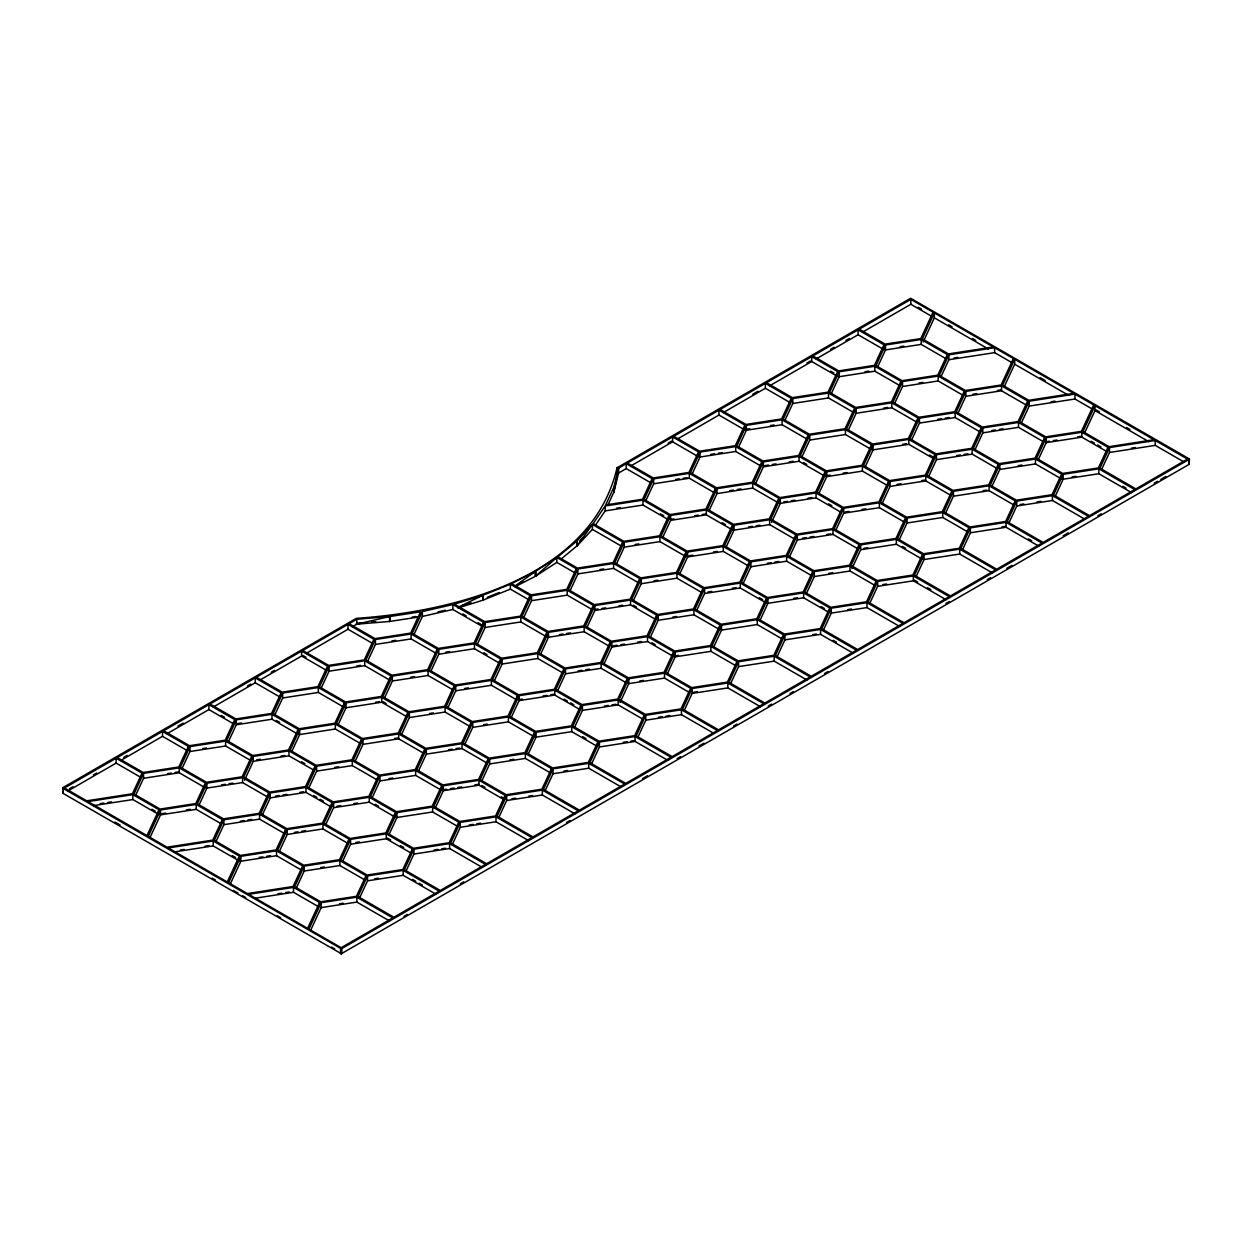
<?xml version="1.0" encoding="UTF-8"?>
<svg xmlns="http://www.w3.org/2000/svg" width="1252" height="1252" viewBox="0 0 1252 1252"><rect width="100%" height="100%" fill="white"/><g stroke="black" fill="none" stroke-linecap="round" stroke-linejoin="round"><path stroke-width="1.5" d="M418.637 617.033L389.654 621.446L389.654 616.547L420.562 611.821L410.687 633.105L375.005 638.614L349.136 623.684L356.773 619.27L389.748 616.532L389.748 621.446L356.773 624.169L352.188 626.829M622.713 545.262L622.713 541.991L592.399 524.478L577.062 540.911L577.015 545.872L560.833 559.268M389.654 621.446L389.748 616.532L356.773 624.169L356.773 619.27M613.871 492.052L613.871 487.091L613.871 492.052L618.582 468.107L626.235 463.694L652.12 478.64L642.558 499.235L605.702 504.932L613.871 487.138L618.582 468.107L618.582 473.021L613.887 492.005L607.924 504.994M142.008 773.141L132.446 793.737L86.701 800.826L64.509 788.009L116.123 758.196L142.008 773.141L142.008 776.412M143.557 773.376L133.995 793.987L160.115 809.058L195.797 803.549L205.359 782.938L179.239 767.867L143.557 773.376L143.557 778.29L135.592 795.458M188.379 746.364L178.817 766.975L143.151 772.484L117.265 757.554L162.51 731.434L188.379 746.364L188.379 749.635M160.538 809.95L148.268 836.367L167.017 847.197L212.777 840.108L222.324 819.512L196.22 804.441L160.538 809.95L160.538 814.864L149.911 837.76M189.928 746.615L180.366 767.21L206.486 782.281L242.168 776.772L251.73 756.161L225.61 741.09L189.928 746.615L189.928 751.513L181.963 768.681M206.909 783.189L197.346 803.784L223.466 818.855L259.148 813.346L268.71 792.735L242.591 777.664L206.909 783.189L206.909 788.087L198.943 805.255M236.299 719.837L226.753 740.433L252.857 755.519L288.539 749.995L298.101 729.4L271.981 714.313L236.299 719.837L236.299 724.751L228.334 741.904M223.873 819.763L214.327 840.358L240.431 855.429L276.113 849.92L285.675 829.309L259.555 814.238L223.873 819.763L223.873 824.661L215.907 841.829M253.28 756.411L243.717 777.007L269.837 792.093L305.519 786.569L315.081 765.974L288.962 750.887L253.28 756.411L253.28 761.326L244.516 780.199M282.686 693.06L273.124 713.656L299.244 728.742L334.91 723.218L344.472 702.622L318.352 687.536L282.686 693.06L282.686 697.974L274.704 715.142M240.853 856.321L228.6 882.738L247.348 893.568L293.093 886.479L302.655 865.883L276.535 850.812L240.853 856.321L240.853 861.235L230.227 884.131M329.057 666.283L319.495 686.894L345.615 701.965L381.297 696.456L390.843 675.845L364.723 660.774L329.057 666.283L329.057 671.197L321.091 688.365M270.26 792.986L260.698 813.581L286.818 828.668L322.484 823.143L332.046 802.548L305.926 787.461L270.26 792.986L270.26 797.884L262.278 815.052M299.651 729.634L290.088 750.23L316.208 765.316L351.89 759.792L361.452 739.196L335.333 724.11L299.651 729.634L299.651 734.548L291.685 751.716M287.224 829.56L277.662 850.155L303.782 865.226L339.464 859.717L349.026 839.122L322.906 824.035L287.224 829.56L287.224 834.458L279.259 851.626M316.631 766.208L307.069 786.804L333.188 801.89L368.87 796.366L378.417 775.77L352.297 760.684L316.631 766.208L316.631 771.122L308.665 788.29M346.022 702.857L336.459 723.468L362.579 738.539L398.261 733.015L407.823 712.419L381.704 697.348L346.022 702.857L346.022 707.771L338.056 724.939M375.428 639.522L365.866 660.117L391.986 675.188L427.668 669.679L437.23 649.084L411.11 633.997L375.428 639.522L375.428 644.42L367.462 661.588M304.205 866.134L294.643 886.729L320.762 901.8L356.444 896.291L365.991 875.68L339.871 860.609L304.205 866.134L304.205 871.032L296.239 888.2M333.595 802.782L324.033 823.378L350.153 838.464L385.835 832.94L395.397 812.345L369.277 797.258L333.595 802.782L333.595 807.697L325.63 824.849M363.002 739.431L353.44 760.027L379.559 775.113L415.241 769.589L424.788 748.993L398.684 733.922L363.002 739.431L363.002 744.345L355.036 761.513M392.392 676.096L382.83 696.691L408.95 711.762L444.632 706.253L454.194 685.642L428.074 670.571L392.392 676.096L392.392 680.994L384.427 698.162M422.362 611.539L412.237 633.34L438.357 648.426L474.038 642.902L483.601 622.307L452.88 604.575L422.362 611.539L422.362 616.438L413.802 634.889M319.62 902.457L307.601 928.358L248.647 894.319L293.5 887.386L319.62 902.457L319.62 905.728M321.169 902.692L308.915 929.109L341.139 947.717L392.768 917.919L356.851 897.183L321.169 902.692L321.169 907.606L310.543 930.502M350.576 839.356L341.014 859.952L367.133 875.038L402.815 869.514L412.377 848.919L386.258 833.832L350.576 839.356L350.576 844.271L342.61 861.423M379.966 776.005L370.404 796.601L396.524 811.687L432.206 806.163L441.768 785.567L415.648 770.481L379.966 776.005L379.966 780.919L372 798.087M409.373 712.67L399.811 733.265L425.93 748.336L461.612 742.827L471.175 722.216L445.055 707.145L409.373 712.67L409.373 717.568L401.407 734.736M438.779 649.318L429.217 669.914L455.337 685L491.003 679.476L500.565 658.881L474.445 643.794L438.779 649.318L438.779 654.233L430.798 671.385M367.54 875.931L357.994 896.526L393.895 917.262L439.139 891.142L403.222 870.406L367.54 875.931L367.54 880.829L359.574 897.997M396.947 812.579L387.384 833.175L413.504 848.261L449.186 842.737L458.748 822.141L432.629 807.055L396.947 812.579L396.947 817.493L388.981 834.661M426.337 749.228L416.791 769.839L442.911 784.91L478.577 779.401L488.139 758.79L462.019 743.719L426.337 749.228L426.337 754.142L418.371 771.31M455.744 685.893L446.182 706.488L472.301 721.575L507.983 716.05L517.545 695.455L491.426 680.368L455.744 685.893L455.744 690.791L447.778 707.959M485.15 622.541L475.588 643.137L501.708 658.223L537.374 652.699L546.936 632.103L520.816 617.017L485.15 622.541L485.15 627.455L477.184 644.623M413.927 849.153L404.365 869.749L440.281 890.485L485.51 864.365L449.593 843.629L413.927 849.153L413.927 854.067L405.945 871.236M443.318 785.802L433.755 806.413L459.875 821.484L495.557 815.96L505.119 795.364L479 780.293L443.318 785.802L443.318 790.716L435.352 807.884M472.724 722.467L463.162 743.062L489.282 758.133L524.948 752.624L534.51 732.029L508.39 716.942L472.724 722.467L472.724 727.365L464.758 744.533M502.115 659.115L492.552 679.711L518.672 694.797L554.354 689.273L563.916 668.678L537.797 653.591L502.115 659.115L502.115 664.029L494.149 681.198M531.521 595.764L521.959 616.375L548.079 631.446L583.761 625.922L593.323 605.326L567.203 590.255L531.521 595.764L531.521 600.678L523.555 617.846M576.343 568.752L566.78 589.363L531.098 594.872L511.583 583.604L535.496 571.335L556.827 557.484L576.343 568.752L576.343 572.023M460.298 822.376L450.736 842.972L486.652 863.708L531.881 837.588L495.98 816.867L460.298 822.376L460.298 827.29L452.332 844.458M489.688 759.041L480.126 779.636L506.246 794.707L541.928 789.198L551.49 768.587L525.37 753.516L489.688 759.041L489.688 763.939L481.723 781.107M519.095 695.689L509.533 716.285L535.653 731.371L571.335 725.847L580.897 705.252L554.777 690.165L519.095 695.689L519.095 700.604L511.129 717.756M548.486 632.338L538.923 652.934L565.043 668.02L600.725 662.496L610.287 641.9L584.168 626.829L548.486 632.338L548.486 637.252L540.52 654.42M577.892 569.003L568.33 589.598L594.45 604.669L630.132 599.16L639.694 578.549L613.574 563.478L577.892 569.003L577.892 573.901L569.926 591.069M622.713 541.991L613.151 562.586L577.469 568.095L557.891 556.796L577.062 540.911L577.094 545.841L592.399 529.393L592.399 524.478L577.094 545.841L577.015 540.958M506.669 795.615L497.107 816.21L533.023 836.946L578.252 810.827L542.351 790.09L506.669 795.615L506.669 800.513L498.703 817.681M536.059 732.263L526.497 752.859L552.617 767.945L588.299 762.421L597.861 741.826L571.741 726.739L536.059 732.263L536.059 737.178L528.094 754.33M565.466 668.912L555.904 689.508L582.023 704.594L617.705 699.07L627.268 678.474L601.148 663.388L565.466 668.912L565.466 673.826L557.5 690.994M594.856 605.577L585.31 626.172L611.414 641.243L647.096 635.734L656.658 615.123L630.538 600.052L594.856 605.577L594.856 610.475L586.891 627.643M624.263 542.226L614.701 562.821L640.821 577.908L676.503 572.383L686.065 551.788L659.945 536.701L624.263 542.226L624.263 547.14L616.297 564.292M653.669 478.874L644.107 499.47L670.227 514.556L705.893 509.032L715.455 488.437L689.336 473.35L653.669 478.874L653.669 483.788L645.688 500.957M669.084 515.214L659.522 535.809L623.856 541.333L593.135 523.602L605.201 505.98L642.965 500.127L669.084 515.214L669.084 518.485M553.04 768.838L543.478 789.433L579.394 810.169L624.638 784.049L588.722 763.313L553.04 768.838L553.04 773.736L545.074 790.904M582.43 705.486L572.884 726.082L599.004 741.168L634.67 735.644L644.232 715.048L618.112 699.962L582.43 705.486L582.43 710.4L574.465 727.568M611.837 642.135L602.275 662.746L628.394 677.817L664.076 672.308L673.639 651.697L647.519 636.626L611.837 642.135L611.837 647.049L603.871 664.217M641.243 578.8L631.681 599.395L657.801 614.482L693.467 608.957L703.029 588.362L676.909 573.275L641.243 578.8L641.243 583.698L633.262 600.866M670.634 515.448L661.072 536.044L687.192 551.13L722.873 545.606L732.436 525.011L706.316 509.924L670.634 515.448L670.634 520.362L662.668 537.531M700.04 452.097L690.478 472.708L716.598 487.779L752.28 482.27L761.826 461.659L735.722 446.588L700.04 452.097L700.04 457.011L692.074 474.179M599.411 742.06L589.848 762.656L625.765 783.392L671.009 757.272L635.093 736.536L599.411 742.06L599.411 746.975L591.445 764.143M628.817 678.709L619.255 699.32L645.375 714.391L681.041 708.867L690.603 688.271L664.483 673.2L628.817 678.709L628.817 683.623L620.053 702.513M658.208 615.374L648.646 635.969L674.765 651.04L710.447 645.531L720.01 624.936L693.89 609.849L658.208 615.374L658.208 620.272L650.242 637.44M687.614 552.022L678.052 572.618L704.172 587.704L739.854 582.18L749.4 561.585L723.28 546.498L687.614 552.022L687.614 556.937L679.648 574.105M717.005 488.671L707.443 509.282L733.562 524.353L769.244 518.829L778.807 498.233L752.687 483.162L717.005 488.671L717.005 493.585L709.039 510.753M746.411 425.336L736.849 445.931L762.969 461.002L798.651 455.493L808.213 434.898L782.093 419.811L746.411 425.336L746.411 430.234L738.445 447.402M645.782 715.283L636.219 735.879L672.136 756.615L717.38 730.511L681.464 709.774L645.782 715.283L645.782 720.197L637.816 737.365M675.188 651.948L665.626 672.543L691.746 687.614L727.428 682.105L736.974 661.494L710.87 646.423L675.188 651.948L675.188 656.846L667.222 674.014M704.579 588.596L695.017 609.192L721.136 624.278L756.818 618.754L766.38 598.159L740.261 583.072L704.579 588.596L704.579 593.511L696.613 610.663M733.985 525.245L724.423 545.841L750.543 560.927L786.225 555.403L795.787 534.807L769.667 519.736L733.985 525.245L733.985 530.159L726.019 547.327M763.376 461.91L753.829 482.505L779.949 497.576L815.615 492.067L825.178 471.472L799.058 456.385L763.376 461.91L763.376 466.808L755.41 483.976M792.782 398.559L783.22 419.154L809.34 434.241L845.022 428.716L854.584 408.121L828.464 393.034L792.782 398.559L792.782 403.473L784.816 420.625M692.153 688.522L682.59 709.117L718.507 729.853L763.751 703.734L727.835 682.997L692.153 688.522L692.153 693.42L684.187 710.588M721.559 625.171L711.997 645.766L738.117 660.853L773.799 655.328L783.361 634.733L757.241 619.646L721.559 625.171L721.559 630.085L713.593 647.237M750.95 561.819L741.387 582.415L767.507 597.501L803.189 591.977L812.751 571.381L786.632 556.295L750.95 561.819L750.95 566.733L742.984 583.902M780.356 498.484L770.794 519.079L796.914 534.15L832.596 528.641L842.158 508.03L816.038 492.959L780.356 498.484L780.356 503.382L771.592 522.272M809.762 435.133L800.2 455.728L826.32 470.815L861.986 465.29L871.548 444.695L845.429 429.608L809.762 435.133L809.762 440.047L801.781 457.199M839.153 371.781L829.591 392.377L855.711 407.463L891.393 401.939L900.955 381.344L874.835 366.257L839.153 371.781L839.153 376.695L831.187 393.864M883.975 344.769L874.412 365.365L838.746 370.889L812.861 355.944L858.105 329.824L883.975 344.769L883.975 348.04M738.523 661.745L728.977 682.34L764.878 703.076L810.122 676.956L774.205 656.22L738.523 661.745L738.523 666.643L730.558 683.811M767.93 598.393L758.368 618.989L784.488 634.075L820.17 628.551L829.732 607.956L803.612 592.869L767.93 598.393L767.93 603.308L759.964 620.476M797.336 535.042L787.774 555.653L813.894 570.724L849.56 565.215L859.122 544.604L833.003 529.533L797.336 535.042L797.336 539.956L789.355 557.124M826.727 471.707L817.165 492.302L843.285 507.389L878.967 501.864L888.529 481.269L862.409 466.182L826.727 471.707L826.727 476.621L818.761 493.773M856.133 408.355L846.571 428.951L872.691 444.037L908.357 438.513L917.919 417.918L891.8 402.831L856.133 408.355L856.133 413.27L848.167 430.438M885.524 345.004L875.962 365.615L902.082 380.686L937.764 375.177L947.326 354.566L921.206 339.495L885.524 345.004L885.524 349.918L877.558 367.086M933.053 312.186L920.783 338.603L885.117 344.112L859.232 329.182L910.861 299.369L933.053 312.186L933.053 315.457M784.91 634.967L775.348 655.563L811.265 676.299L856.493 650.179L820.576 629.443L784.91 634.967L784.91 639.882L776.944 657.05M814.301 571.616L804.739 592.227L830.858 607.298L866.541 601.774L876.103 581.178L849.983 566.107L814.301 571.616L814.301 576.53L806.335 593.698M843.707 508.281L834.145 528.876L860.265 543.947L895.947 538.438L905.493 517.843L879.373 502.756L843.707 508.281L843.707 513.179L835.741 530.347M873.098 444.93L863.536 465.525L889.656 480.612L925.338 475.087L934.9 454.492L908.78 439.405L873.098 444.93L873.098 449.844L865.132 467.012M902.504 381.578L892.942 402.189L919.062 417.26L954.744 411.736L964.306 391.14L938.186 376.07L902.504 381.578L902.504 386.492L894.538 403.66M934.352 312.937L922.333 338.838L948.453 353.909L993.306 346.976L934.352 312.937L934.352 317.851L923.147 342.015M831.281 608.19L821.719 628.801L857.636 649.522L902.864 623.418L866.963 602.682L831.281 608.19L831.281 613.104L823.315 630.272M860.672 544.855L851.11 565.45L877.229 580.521L912.911 575.012L922.474 554.401L896.354 539.33L860.672 544.855L860.672 549.753L851.908 568.643M890.078 481.504L880.516 502.099L906.636 517.186L942.318 511.661L951.88 491.066L925.76 475.979L890.078 481.504L890.078 486.418L882.112 503.586M919.469 418.152L909.907 438.748L936.027 453.834L971.708 448.31L981.271 427.714L955.151 412.644L919.469 418.152L919.469 423.066L911.503 440.235M948.875 354.817L939.313 375.412L965.433 390.483L1001.115 384.974L1013.369 358.557L994.62 347.727L948.875 354.817L948.875 359.715L940.909 376.883M877.652 581.429L868.09 602.024L904.007 622.76L949.251 596.641L913.334 575.904L877.652 581.429L877.652 586.327L869.686 603.495M907.043 518.078L897.496 538.673L923.6 553.76L959.282 548.235L968.845 527.64L942.725 512.553L907.043 518.078L907.043 522.992L899.077 540.144M936.449 454.726L926.887 475.322L953.007 490.408L988.689 484.884L998.251 464.289L972.131 449.202L936.449 454.726L936.449 459.64L928.483 476.809M965.855 391.391L956.293 411.986L982.413 427.057L1018.079 421.548L1027.642 400.937L1001.522 385.866L965.855 391.391L965.855 396.289L957.874 413.457M924.023 554.652L914.461 575.247L950.378 595.983L995.622 569.863L959.705 549.127L924.023 554.652L924.023 559.55L916.057 576.718M953.414 491.3L943.867 511.896L969.987 526.982L1005.653 521.458L1015.216 500.863L989.096 485.776L953.414 491.3L953.414 496.215L945.448 513.383M982.82 427.949L973.258 448.56L999.378 463.631L1035.06 458.122L1044.622 437.511L1018.502 422.44L982.82 427.949L982.82 432.863L974.854 450.031M1014.683 359.308L1002.664 385.209L1028.784 400.296L1073.637 393.347L1014.683 359.308L1014.683 364.222L1004.261 386.665M970.394 527.875L960.832 548.47L996.748 569.206L1041.993 543.086L1006.076 522.35L970.394 527.875L970.394 532.789L962.428 549.957M999.8 464.523L990.238 485.134L1016.358 500.205L1052.04 494.681L1061.586 474.085L1035.467 459.014L999.8 464.523L999.8 469.437L991.834 486.605M1029.191 401.188L1019.629 421.783L1045.749 436.854L1081.431 431.345L1093.685 404.928L1074.936 394.098L1029.191 401.188L1029.191 406.086L1021.225 423.254M1016.765 501.097L1007.203 521.708L1043.119 542.429L1088.364 516.325L1052.447 495.589L1016.765 501.097L1016.765 506.011L1008.799 523.179M1046.171 437.762L1036.609 458.357L1062.729 473.428L1098.411 467.919L1107.957 447.324L1081.853 432.237L1046.171 437.762L1046.171 442.66L1038.205 459.828M1063.136 474.336L1053.574 494.931L1089.49 515.668L1134.735 489.548L1098.818 468.811L1063.136 474.336L1063.136 479.234L1055.17 496.402M1094.999 405.679L1082.98 431.58L1109.1 446.667L1153.953 439.718L1094.999 405.679L1094.999 410.593L1084.576 433.035M1109.507 447.559L1099.96 468.154L1135.877 488.89L1187.491 459.093L1155.267 440.485L1109.507 447.559L1109.507 452.473L1101.541 469.625M595.326 525.308L605.201 510.879L605.201 505.98M579.645 541.13L582.274 538.297M62.803 787.68L62.803 793.236L341.358 953.727L1189.197 464.32L1189.4 458.968L910.642 298.273L617.048 467.778C591.32 577.939 453.756 611.649 356.288 618.378L62.803 787.68L62.803 793.236M1189.4 459.202L341.358 948.828L62.6 788.118M514.572 586.374L535.496 571.335L535.496 576.233L514.995 586.765M556.827 562.398L535.496 576.233L535.559 571.288L535.559 576.202L556.827 557.484L556.827 562.398L574.715 572.727M208.881 704.657L163.636 730.777L189.521 745.707L225.203 740.198L234.75 719.603L208.881 704.657L208.881 709.571L166.986 733.75M255.251 677.88L210.007 704L235.892 718.945L271.574 713.421L281.137 692.825L255.251 677.88L255.251 682.794L213.356 706.973M301.622 651.103L256.378 677.222L282.263 692.168L317.945 686.644L327.508 666.048L301.622 651.103L301.622 656.017L259.743 680.196M347.993 624.341L302.749 650.461L328.634 665.391L364.316 659.882L373.878 639.271L347.993 624.341L347.993 629.24L306.114 653.434M672.606 436.917L627.362 463.037L653.247 477.982L688.929 472.458L698.491 451.862L672.606 436.917L672.606 441.831L630.726 466.01M718.977 410.155L673.748 436.275L699.618 451.205L735.3 445.696L744.862 425.085L718.977 410.155L718.977 415.054L677.097 439.249M765.348 383.378L720.119 409.498L745.989 424.444L781.671 418.919L791.233 398.324L765.348 383.378L765.348 388.292L723.468 412.471M811.719 356.601L766.49 382.721L792.36 397.666L828.042 392.142L837.604 371.547L811.719 356.601L811.719 361.515L769.839 385.694M69.58 788.682L72.976 786.726M93.29 774.988L96.686 773.032M123.791 757.382L127.172 755.425M177.987 726.097L183.074 723.155M247.426 686.002L250.823 684.046M271.152 672.308L274.532 670.352M668.083 443.145L671.463 441.189M752.765 394.239L757.851 391.313M806.961 362.955L810.357 360.999M830.686 349.261L834.067 347.305M845.929 340.466L849.31 338.51M67.843 790.998L116.123 763.11L140.396 777.116M120.615 760.527L162.51 736.332L186.767 750.339M618.582 473.021L626.235 468.608L650.492 482.615M816.21 358.917L858.105 334.738L883.975 349.684M862.565 332.156L910.861 304.283L931.457 316.177M403.958 916.37L407.307 914.429M460.376 883.787L463.725 881.846M566.53 822.501L569.879 820.576M642.526 778.634L647.55 775.724M677.16 758.634L680.525 756.693M698.945 746.051L703.968 743.156M733.594 726.05L736.943 724.11M768.243 706.05L771.592 704.109M790.012 693.467L793.377 691.542M824.661 673.466L828.01 671.542M945.886 603.48L949.251 601.539M987.233 579.613L990.582 577.673M1006.796 568.314L1011.835 565.419M1063.23 535.731L1068.253 532.836M1097.879 515.73L1101.228 513.805M1154.188 483.225L1157.521 481.3M1160.854 479.375L1165.847 476.496M519.423 583.26L522.757 581.538M457.762 607.439L482.959 595.263L510.378 584.215L529.972 595.529L520.409 616.125L484.727 621.649L454.413 604.137L482.896 595.31L482.881 600.209L457.966 607.94M487.231 597.345L499.188 592.509M482.959 600.178L482.959 595.263L482.881 600.209L510.378 589.129L528.328 599.505M461.878 605.686L471.065 602.838M438.075 611.868L445.383 610.193M422.362 616.438L452.88 609.489L481.973 626.282M900.141 346.694L903.897 346.115M885.524 349.918L921.206 344.394L945.698 358.541M865.022 371.734L868.778 371.155M954.071 357.962L957.796 357.383M839.153 376.695L874.835 371.171L899.327 385.319M948.875 359.715L994.62 352.641L1011.804 362.564M918.984 382.987L922.74 382.408M792.782 403.473L828.464 397.948L852.941 412.08M902.504 386.492L938.186 380.968L962.663 395.116M745.989 429.342L749.745 428.763M770.403 425.57L774.159 424.991M883.881 408.011L887.637 407.432M972.945 394.239L976.701 393.66M997.359 390.467L1001.115 389.873M746.411 430.234L782.093 424.725L806.57 438.857M856.133 413.27L891.8 407.745L916.292 421.877M965.855 396.289L1001.522 390.78L1026.014 404.912M710.886 454.382L714.642 453.787M718.398 453.208L722.154 452.629M937.842 419.263L941.598 418.684M945.354 418.105L949.11 417.526M1051.211 401.735L1054.951 401.156M700.04 457.011L735.722 451.487L760.199 465.634M809.762 440.047L845.429 434.522L871.548 449.593M919.469 423.066L955.151 417.542L979.643 431.69M1029.191 406.086L1074.936 399.012L1092.12 408.935M675.783 479.406L679.539 478.827M683.295 478.248L687.051 477.669M764.847 465.634L768.603 465.04M772.359 464.461L776.115 463.882M789.261 461.847L793.017 461.268M902.739 444.303L906.479 443.709M991.787 430.516L995.543 429.937M999.299 429.358L1003.055 428.779M653.669 483.788L689.336 478.264L713.828 492.412M763.376 466.808L799.058 461.299L825.178 476.37M873.098 449.844L908.78 444.319L933.272 458.451M982.82 432.863L1018.502 427.339L1042.994 441.487M616.751 508.14L620.444 507.561M729.744 490.659L733.5 490.08M737.256 489.501L741.012 488.922M826.32 475.713L830.076 475.134M843.206 473.099L846.962 472.52M956.684 455.556L960.441 454.961M964.197 454.382L967.952 453.803M1045.749 441.768L1049.505 441.189M1053.261 440.61L1057.017 440.031M1077.675 436.838L1081.431 436.259M605.201 510.879L642.965 505.041L667.457 519.173M717.005 493.585L752.687 488.061L778.807 503.147M826.727 476.621L862.409 471.096L886.886 485.228M936.449 459.64L972.131 454.116L996.608 468.264M1046.171 442.66L1081.853 437.151L1106.33 451.283M670.227 519.47L673.983 518.891M694.625 515.683L698.381 515.104M702.137 514.525L705.893 513.946M783.689 501.911L787.445 501.332M791.201 500.753L794.957 500.174M808.103 498.139L811.859 497.545M897.168 484.352L900.924 483.773M921.582 480.58L925.338 480.001M1018.158 465.634L1021.914 465.055M1131.526 448.106L1135.267 447.527M670.634 520.362L706.316 514.838L732.436 529.925M780.356 503.382L816.038 497.858L840.515 512.005M890.078 486.418L925.76 480.893L950.237 495.025M999.8 469.437L1035.467 463.913L1061.586 479M1109.507 452.473L1155.267 445.383L1184.267 462.129M635.108 544.495L638.864 543.916M748.586 526.935L752.342 526.356M756.098 525.777L759.854 525.198M845.163 512.005L848.919 511.426M862.065 509.392L865.821 508.797M983.055 490.674L986.811 490.095M1072.119 476.887L1075.875 476.308M624.263 547.14L659.945 541.615L686.065 556.686M733.985 530.159L769.667 524.635L794.144 538.783M843.707 513.179L879.373 507.67L903.866 521.802M953.414 496.215L989.096 490.69L1013.588 504.822M1063.136 479.234L1098.818 473.725L1131.464 492.568M600.005 569.519L603.761 568.94M689.069 555.747L692.825 555.168M713.483 551.976L717.24 551.396M802.548 538.188L806.304 537.609M810.06 537.03L813.816 536.451M826.962 534.416L830.718 533.837M1020.114 504.54L1023.87 503.961M1037.016 501.927L1040.772 501.348M577.892 573.901L613.574 568.392L638.05 582.524M687.614 556.937L723.28 551.412L747.773 565.544M797.336 539.956L833.003 534.432L857.495 548.579M907.043 522.992L942.725 517.467L967.217 531.599M1016.765 506.011L1052.447 500.487L1085.093 519.345M653.967 580.772L657.723 580.192M767.445 563.228L771.201 562.649M774.957 562.054L778.713 561.475M864.021 548.282L867.777 547.703M1001.897 526.951L1005.653 526.372M531.521 600.678L567.203 595.154L591.68 609.301M641.243 583.698L676.909 578.189L701.402 592.321M750.95 566.733L786.632 561.209L811.124 575.357M860.672 549.753L896.354 544.244L922.474 559.315M970.394 532.789L1006.076 527.264L1038.722 546.122M391.907 640.914L395.663 640.335M594.45 609.583L598.206 609.004M601.962 608.425L605.718 607.846M618.864 605.812L622.62 605.232M707.928 592.024L711.684 591.445M732.342 588.252L736.098 587.673M828.918 573.306L832.658 572.727M375.428 644.42L411.11 638.911L435.586 653.043M485.15 627.455L520.816 621.931L546.936 637.018M594.856 610.475L630.538 604.951L655.031 619.098M704.579 593.511L740.261 587.986L766.38 603.057M814.301 576.53L849.983 571.006L874.475 585.153M924.023 559.55L959.705 554.041L992.351 572.884M356.804 665.954L360.56 665.36M445.868 652.167L449.625 651.588M559.347 634.607L563.103 634.028M566.859 633.449L570.615 632.87M672.825 617.064L676.581 616.485M793.799 598.346L797.555 597.767M882.863 584.559L886.619 583.98M329.057 671.197L364.723 665.673L389.215 679.82M438.779 654.233L474.445 648.708L498.938 662.84M548.486 637.252L584.168 631.728L608.66 645.875M658.208 620.272L693.89 614.763L720.01 629.834M767.93 603.308L803.612 597.783L828.088 611.915M877.652 586.327L913.334 580.818L945.98 599.661M410.766 677.207L414.522 676.612M613.292 645.86L617.048 645.281M620.804 644.702L624.56 644.123M637.706 642.088L641.462 641.509M847.761 609.599L851.516 609.02M282.686 697.974L318.352 692.45L344.472 707.537M392.392 680.994L428.074 675.485L452.567 689.617M502.115 664.029L537.797 658.505L562.289 672.637M611.837 647.049L647.519 641.525L673.639 656.611M721.559 630.085L757.241 624.56L781.717 638.692M831.281 613.104L866.963 607.58L899.609 626.438M237.77 723.562L241.526 722.983M375.663 702.231L379.419 701.652M464.727 688.443L468.467 687.864M578.189 670.9L581.945 670.321M585.701 669.742L589.457 669.147M674.765 655.954L678.521 655.375M812.658 634.623L816.414 634.044M236.299 724.751L271.981 719.227L298.101 734.298M346.022 707.771L381.704 702.247L406.196 716.394M455.744 690.791L491.426 685.282L515.902 699.414M565.466 673.826L601.148 668.302L627.268 683.389M675.188 656.846L710.87 651.337L735.347 665.469M784.91 639.882L820.576 634.357L853.238 653.215M202.667 748.586L206.423 748.007M429.608 713.483L433.364 712.904M518.672 699.696L522.428 699.117M543.086 695.924L546.842 695.345M550.598 694.766L554.354 694.187M639.662 680.994L643.418 680.399M189.928 751.513L225.61 746.004L250.103 760.136M299.651 734.548L335.333 729.024L359.825 743.156M409.373 717.568L445.055 712.044L469.531 726.191M519.095 700.604L554.777 695.079L579.253 709.211M628.817 683.623L664.483 678.099L688.976 692.246M738.523 666.643L774.205 661.134L806.867 679.977M167.549 773.626L171.305 773.047M175.061 772.453L178.817 771.874M256.613 759.839L260.369 759.26M281.027 756.067L284.783 755.488M394.505 738.508L398.261 737.929M483.569 724.736L487.325 724.157M604.559 706.018L608.315 705.439M612.072 704.86L615.827 704.281M693.624 692.246L697.38 691.652M143.557 778.29L179.239 772.766L205.359 787.852M253.28 761.326L288.962 755.801L313.438 769.933M363.002 744.345L398.684 738.821L423.16 752.968M472.724 727.365L508.39 721.856L534.51 736.927M582.43 710.4L618.112 704.876L642.605 719.008M692.153 693.42L727.835 687.911L760.48 706.754M132.869 794.629L88.016 801.577L146.969 835.616L158.988 809.715L132.869 794.629L132.869 799.543L158.988 814.629M100.05 803.659L103.853 803.08M107.672 802.485L111.475 801.89M221.51 784.879L225.266 784.3M229.022 783.705L232.778 783.126M334.988 767.319L338.744 766.74M448.466 749.76L452.222 749.181M455.978 748.602L459.734 748.023M658.521 717.271L662.277 716.692M666.033 716.113L669.789 715.534M93.618 805.615L132.869 799.543M206.909 788.087L242.591 782.578L267.067 796.71M316.631 771.122L352.297 765.598L376.789 779.73M426.337 754.142L462.019 748.618L486.512 762.765M536.059 737.178L571.741 731.653L596.234 745.785M645.782 720.197L681.464 714.673L712.482 732.592M161.993 813.675L165.749 813.096M186.407 809.903L190.163 809.324M275.471 796.131L279.227 795.536M282.983 794.957L286.739 794.378M299.885 792.344L303.641 791.765M388.949 778.572L392.705 777.993M509.94 759.854L513.696 759.275M623.402 742.295L627.158 741.716M630.914 741.137L634.67 740.558M160.538 814.864L196.22 809.34L220.696 823.487M270.26 797.884L305.926 792.375L330.418 806.507M379.966 780.919L415.648 775.395L440.141 789.527M489.688 763.939L525.37 758.43L549.863 772.562M599.411 746.975L635.093 741.45L667.739 760.293M240.368 821.156L244.124 820.576M247.88 819.997L251.636 819.418M336.945 806.21L340.7 805.631M353.846 803.596L357.602 803.017M442.911 789.824L446.667 789.245M450.423 788.666L454.179 788.071M457.919 787.492L461.675 786.913M474.821 784.879L478.577 784.3M563.885 771.107L567.641 770.528M223.873 824.661L259.555 819.137L284.048 833.284M333.595 807.697L369.277 802.172L395.397 817.243M443.318 790.716L479 785.192L503.476 799.339M553.04 773.736L588.722 768.227L621.368 787.07M213.184 841L168.331 847.948L227.285 881.987L239.304 856.086L213.184 841L213.184 845.914L239.304 861M180.366 850.03L184.185 849.451M205.14 846.196L208.959 845.616M294.33 832.408L298.07 831.829M301.826 831.25L305.582 830.671M511.88 798.745L515.636 798.166M528.782 796.131L532.538 795.552M173.934 851.986L213.184 845.914M287.224 834.458L322.906 828.949L347.399 843.081M396.947 817.493L432.629 811.969L457.105 826.101M506.669 800.513L542.351 795.004L574.997 813.847M259.211 857.432L262.967 856.853M266.723 856.274L270.479 855.695M355.787 842.502L359.543 841.923M469.265 824.943L473.021 824.364M476.777 823.785L480.533 823.206M240.853 861.235L276.535 855.711L301.012 869.858M350.576 844.271L386.258 838.746L410.734 852.878M460.298 827.29L495.98 821.766L528.626 840.624M320.684 867.526L324.44 866.947M434.162 849.967L437.918 849.388M441.674 848.809L445.43 848.23M304.205 871.032L339.871 865.523L364.363 879.655M413.927 854.067L449.593 848.543L482.255 867.386M277.834 893.756L281.653 893.161M285.472 892.582L289.275 891.987M374.645 878.779L378.401 878.2M254.266 898.357L293.5 892.285L317.992 906.432M367.54 880.829L403.222 875.32L435.868 894.163M339.542 903.803L343.298 903.224M321.169 907.606L356.851 902.097L389.497 920.94M412.158 617.064L415.946 616.485M356.288 623.293L362.125 622.807M371.86 621.994L375.756 621.681M918.201 307.209L921.582 309.166M948.687 324.816L952.068 326.772M972.397 338.494L975.777 340.45M1040.146 377.619L1045.232 380.545M1096.032 409.889L1099.428 411.845M1126.518 427.48L1129.914 429.436M934.352 317.851L988.266 348.964M1014.683 364.222L1068.582 395.335M1094.999 410.593L1148.898 441.721M1091.149 441.205L1094.404 443.083M1097.675 444.976L1100.931 446.854M1122.809 486.261L1126.08 488.139M830.655 371.124L833.895 373.002M811.719 361.515L837.604 376.461M929.5 454.977L932.771 456.855M1028.424 538.861L1031.695 540.754M765.348 388.292L789.621 402.299M803.455 462.52L806.726 464.414M718.977 415.054L744.862 429.999M828.589 503.805L831.86 505.698M902.379 546.404L905.65 548.298M914.461 580.161L917.732 582.039M927.529 587.689L930.784 589.582M672.606 441.831L698.491 456.777M722.138 522.663L725.409 524.557M660.43 513.805L663.685 515.699M821.062 606.563L824.332 608.441M759.354 597.705L762.609 599.583M833.143 640.304L836.414 642.182M592.399 529.393L621.023 545.919M633.309 605.248L636.579 607.126M651.916 642.761L655.172 644.639M462.833 613.918L466.198 615.859M477.998 622.667L481.363 624.607M483.742 652.762L487.012 654.655M564.073 699.132L567.328 701.026M570.599 702.904L573.854 704.798M582.665 736.645L585.936 738.539M347.993 629.24L372.251 643.246M302.749 655.359L305.989 657.237M382.83 701.605L386.101 703.483M301.622 656.017L325.88 670.023M481.77 785.489L485.025 787.367M501.348 796.788L504.619 798.682M255.251 682.794L279.509 696.801M276.379 720.448L279.65 722.341M221.338 715.44L224.562 717.318M301.513 761.748L304.784 763.626M375.303 804.347L378.574 806.225M208.881 709.571L233.138 723.578M313.595 795.49L316.866 797.367M320.121 799.261L323.392 801.139M387.384 838.089L390.655 839.967M400.452 845.632L403.707 847.51M412.518 879.373L415.789 881.267M419.044 883.145L422.315 885.023M151.961 809.261L155.217 811.139M232.277 855.632L235.548 857.51M114.965 822.048L120.02 824.958M212.12 878.137L215.5 880.093M233.279 890.36L237.974 893.067M242.653 895.759L245.783 897.574M277.287 915.76L280.651 917.7M331.483 947.044L334.691 948.906M1189.197 458.764L1189.197 464.32M1155.267 440.485L1155.267 445.383M1098.818 468.811L1098.818 473.725M1081.853 432.237L1081.853 437.151M1074.936 394.098L1074.936 399.012M1052.447 495.589L1052.447 500.487M1044.622 437.511L1044.622 440.782M1035.467 459.014L1035.467 463.913M1018.502 422.44L1018.502 427.339M1013.369 358.557L1013.369 361.828M1006.076 522.35L1006.076 527.264M1001.522 385.866L1001.522 390.78M998.251 464.289L998.251 467.559M994.62 347.727L994.62 352.641M989.096 485.776L989.096 490.69M972.131 449.202L972.131 454.116M964.306 391.14L964.306 394.411M959.705 549.127L959.705 554.041M955.151 412.644L955.151 417.542M951.88 491.066L951.88 494.337M942.725 512.553L942.725 517.467M938.186 376.07L938.186 380.968M925.76 475.979L925.76 480.893M921.206 339.495L921.206 344.394M913.334 575.904L913.334 580.818M910.861 299.369L910.861 304.283M908.78 439.405L908.78 444.319M896.354 539.33L896.354 544.244M891.8 402.831L891.8 407.745M879.373 502.756L879.373 507.67M874.835 366.257L874.835 371.171M871.548 444.695L871.548 447.966M866.963 602.682L866.963 607.58M862.409 466.182L862.409 471.096M859.122 544.604L859.122 547.875M858.105 329.824L858.105 334.738M849.983 566.107L849.983 571.006M845.429 429.608L845.429 434.522M833.003 529.533L833.003 534.432M828.464 393.034L828.464 397.948M820.576 629.443L820.576 634.357M816.038 492.959L816.038 497.858M812.751 571.381L812.751 574.652M803.612 592.869L803.612 597.783M799.058 456.385L799.058 461.299M786.632 556.295L786.632 561.209M782.093 419.811L782.093 424.725M774.205 656.22L774.205 661.134M769.667 519.736L769.667 524.635M761.826 461.659L761.826 464.93M757.241 619.646L757.241 624.56M752.687 483.162L752.687 488.061M740.261 583.072L740.261 587.986M735.722 446.588L735.722 451.487M727.835 682.997L727.835 687.911M723.28 546.498L723.28 551.412M715.455 488.437L715.455 491.707M710.87 646.423L710.87 651.337M706.316 509.924L706.316 514.838M693.89 609.849L693.89 614.763M689.336 473.35L689.336 478.264M681.464 709.774L681.464 714.673M676.909 573.275L676.909 578.189M673.639 651.697L673.639 654.968M664.483 673.2L664.483 678.099M659.945 536.701L659.945 541.615M656.658 615.123L656.658 618.394M647.519 636.626L647.519 641.525M642.965 500.127L642.965 505.041M635.093 736.536L635.093 741.45M630.538 600.052L630.538 604.951M626.235 463.694L626.235 468.608M618.112 699.962L618.112 704.876M617.267 467.559L617.267 470.846M613.574 563.478L613.574 568.392M610.287 641.9L610.287 645.171M601.148 663.388L601.148 668.302M588.722 763.313L588.722 768.227M584.168 626.829L584.168 631.728M571.741 726.739L571.741 731.653M567.203 590.255L567.203 595.154M563.916 668.678L563.916 671.948M554.777 690.165L554.777 695.079M551.49 768.587L551.49 771.874M542.351 790.09L542.351 795.004M537.797 653.591L537.797 658.505M525.37 753.516L525.37 758.43M520.816 617.017L520.816 621.931M517.545 695.455L517.545 698.726M510.378 584.215L510.378 589.129M508.39 716.942L508.39 721.856M505.119 795.364L505.119 798.635M495.98 816.867L495.98 821.766M491.426 680.368L491.426 685.282M483.601 622.307L483.601 625.577M479 780.293L479 785.192M474.445 643.794L474.445 648.708M471.175 722.216L471.175 725.487M462.019 743.719L462.019 748.618M458.748 822.141L458.748 825.412M452.88 604.575L452.88 609.489M449.593 843.629L449.593 848.543M445.055 707.145L445.055 712.044M437.23 649.084L437.23 652.355M432.629 807.055L432.629 811.969M428.074 670.571L428.074 675.485M424.788 748.993L424.788 752.264M415.648 770.481L415.648 775.395M412.377 848.919L412.377 852.189M411.11 633.997L411.11 638.911M403.222 870.406L403.222 875.32M398.684 733.922L398.684 738.821M386.258 833.832L386.258 838.746M381.704 697.348L381.704 702.247M369.277 797.258L369.277 802.172M365.991 875.68L365.991 878.967M364.723 660.774L364.723 665.673M356.851 897.183L356.851 902.097M352.297 760.684L352.297 765.598M344.472 702.622L344.472 705.893M341.718 948.703L341.718 953.617M341.358 948.828L341.358 953.727M340.935 948.828L340.935 953.727M340.575 948.703L340.575 953.617M339.871 860.609L339.871 865.523M335.333 724.11L335.333 729.024M332.046 802.548L332.046 805.818M322.906 824.035L322.906 828.949M318.352 687.536L318.352 692.45M305.926 787.461L305.926 792.375M293.5 887.386L293.5 892.285M288.962 750.887L288.962 755.801M285.675 829.309L285.675 832.58M276.535 850.812L276.535 855.711M271.981 714.313L271.981 719.227M259.555 814.238L259.555 819.137M242.591 777.664L242.591 782.578M225.61 741.09L225.61 746.004M196.22 804.441L196.22 809.34M179.239 767.867L179.239 772.766M162.51 731.434L162.51 736.332M116.123 758.196L116.123 763.11"/></g></svg>
